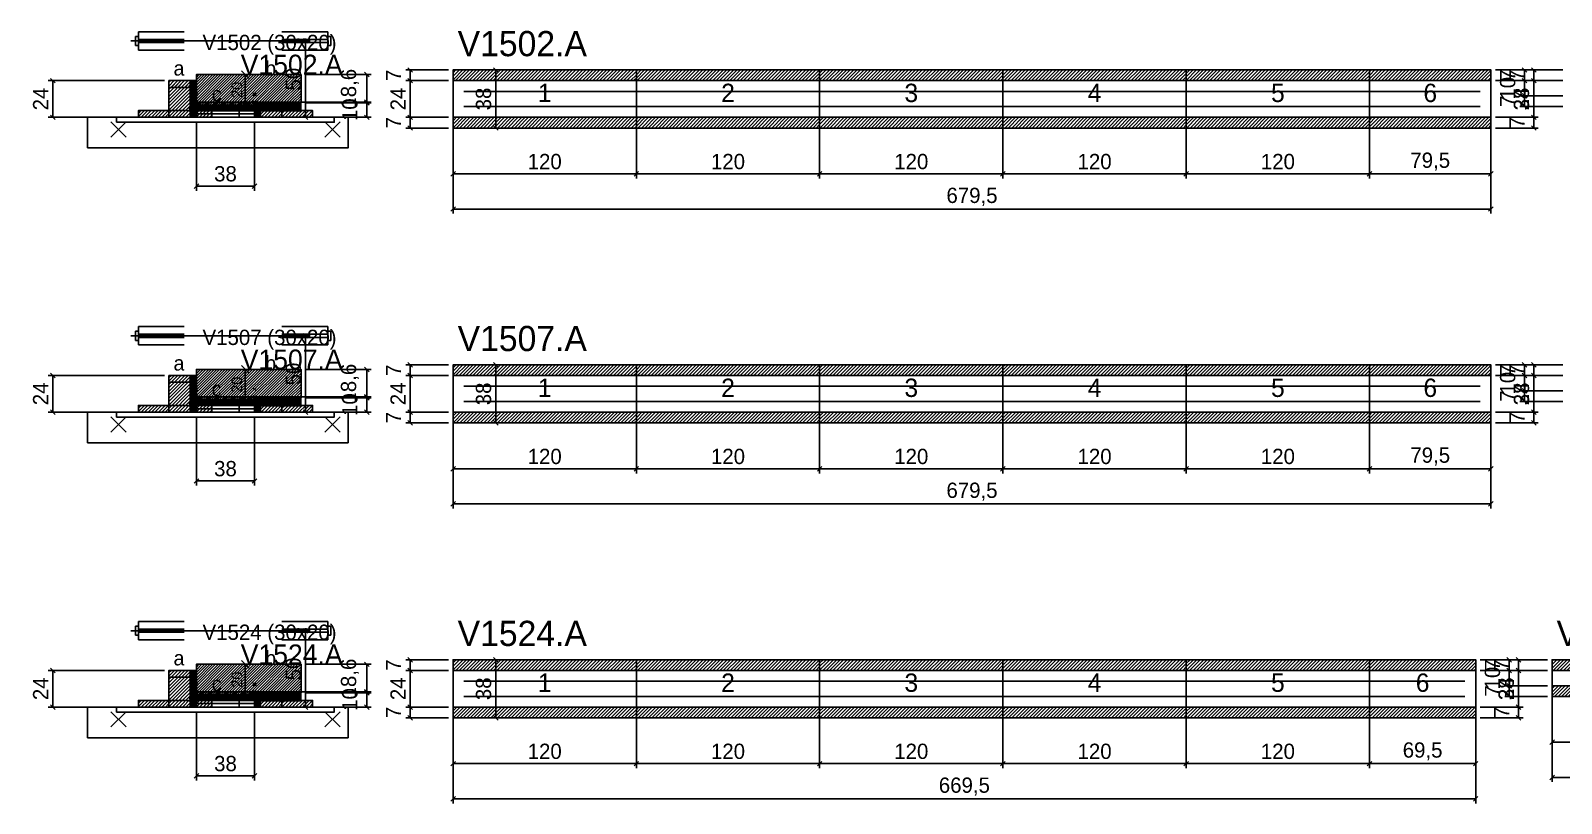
# Model space of a CAD drawing. Extents: x -9000 to 3070, y -8772 to 1250.
# Drawn here: x -69 to 934, y -2596 to -2090 of the extents above; entities that cross this region are included whole.
import ezdxf
from ezdxf.enums import TextEntityAlignment as Align

# ---------------------------------------------------------------- set-up
doc = ezdxf.new("R2010")
doc.units = 0
for name, color, linetype in [('5', 5, 'Continuous'), ('BARRA_ANCORAGEM', 126, 'Continuous'), ('barrote', 126, 'Continuous'), ('CONCRETO', 251, 'Continuous'), ('COTA', 241, 'Continuous'), ('Cota Seção (2x)', 241, 'Continuous'), ('detalhes', 7, 'Continuous'), ('Hachura', 251, 'Continuous'), ('HACHURACONCRETO', 251, 'Continuous'), ('Madeira', 126, 'Continuous'), ('NOMENCLATURA', 7, 'Continuous'), ('Painéis', 200, 'Continuous'), ('presilha', 224, 'Continuous'), ('SARR_2.2x7', 40, 'Continuous'), ('SARRAFO_2_2X7', 40, 'Continuous'), ('SCO-___-LAJ', 224, 'Continuous'), ('TENSOR', 224, 'Continuous'), ('Texto Seção', 7, 'Continuous')]:
    doc.layers.add(name, color=color, linetype=linetype)
doc.dimstyles.new('PAINEL', dxfattribs={"dimtxt": 10, "dimasz": 3, "dimexe": 3, "dimexo": 3, "dimgap": 3, "dimtad": 1, "dimblk": 'OBLIQUE', "dimblk1": 'OBLIQUE', "dimcen": 2.5, "dimclrd": 4, "dimclre": 4, "dimclrt": 240, "dimazin": 3, "dimtfac": 1, "dimtmove": 0, "dimatfit": 3})
doc.dimstyles.new('SECAO2X', dxfattribs={"dimtxt": 7, "dimasz": 5, "dimexe": 3, "dimexo": 3, "dimgap": 2, "dimtad": 3, "dimblk": 'OBLIQUE', "dimblk1": 'OBLIQUE', "dimcen": 2.5, "dimclrd": 4, "dimclre": 4, "dimclrt": 1, "dimazin": 3, "dimtfac": 1, "dimtmove": 0, "dimatfit": 3})

# ---------------------------------------------------------------- blocks, each defined once
blk = doc.blocks.new('PAR_ESQ')
for p, q in [((-1, -1), (1, 1)), ((-1, 1), (1, -1))]:
    blk.add_line(p, q)
blk = doc.blocks.new('PAR_FUNDO_ESQ')
for p, q in [((-1, -1), (1, 1)), ((-1, 1), (1, -1))]:
    blk.add_line(p, q)
blk = doc.blocks.new('PAR_FUNDO_DIR')
for p, q in [((-1, -1), (1, 1)), ((-1, 1), (1, -1))]:
    blk.add_line(p, q)
blk = doc.blocks.new('par_int_esq')
for p, q in [((-1, -1), (1, 1)), ((-1, 1), (1, -1))]:
    blk.add_line(p, q)
blk = doc.blocks.new('par_int_dir')
for p, q in [((-1, -1), (1, 1)), ((-1, 1), (1, -1))]:
    blk.add_line(p, q)
blk = doc.blocks.new('_OBLIQUE')
at = {"color": 0, "linetype": 'BYBLOCK'}
blk.add_line((-0.5, -0.5), (0.5, 0.5), dxfattribs=at)

msp = doc.modelspace()

# ---------------------------------------------------------------- hatches: boundary and pattern name
at = {"layer": 'COTA'}
h = msp.add_hatch(dxfattribs=at)
h.set_pattern_fill('ANSI31', scale=0.4)
h.paths.add_polyline_path([(40, -2139), (40, -2119), (108.5, -2119), (108.5, -2137.6), (78, -2137.6), (78, -2139)])
h = msp.add_hatch(dxfattribs=at)
h.set_pattern_fill('ANSI31', scale=0.5)
h.paths.add_polyline_path([(208, -2123), (328, -2123), (328, -2116), (208, -2116)])
h = msp.add_hatch(dxfattribs=at)
h.set_pattern_fill('ANSI31', scale=0.5)
h.paths.add_polyline_path([(328, -2123), (448, -2123), (448, -2116), (328, -2116)])
h = msp.add_hatch(dxfattribs=at)
h.set_pattern_fill('ANSI31', scale=0.5)
h.paths.add_polyline_path([(448, -2123), (568, -2123), (568, -2116), (448, -2116)])
h = msp.add_hatch(dxfattribs=at)
h.set_pattern_fill('ANSI31', scale=0.5)
h.paths.add_polyline_path([(568, -2123), (688, -2123), (688, -2116), (568, -2116)])
h = msp.add_hatch(dxfattribs=at)
h.set_pattern_fill('ANSI31', scale=0.5)
h.paths.add_polyline_path([(688, -2123), (808, -2123), (808, -2116), (688, -2116)])
h = msp.add_hatch(dxfattribs=at)
h.set_pattern_fill('ANSI31', scale=0.5)
h.paths.add_polyline_path([(808, -2123), (887.5, -2123), (887.5, -2116), (808, -2116)])
h = msp.add_hatch(dxfattribs=at)
h.set_pattern_fill('ANSI31', scale=0.5)
h.paths.add_polyline_path([(208, -2154), (328, -2154), (328, -2147), (208, -2147)])
h = msp.add_hatch(dxfattribs=at)
h.set_pattern_fill('ANSI31', scale=0.5)
h.paths.add_polyline_path([(328, -2154), (448, -2154), (448, -2147), (328, -2147)])
h = msp.add_hatch(dxfattribs=at)
h.set_pattern_fill('ANSI31', scale=0.5)
h.paths.add_polyline_path([(448, -2154), (568, -2154), (568, -2147), (448, -2147)])
h = msp.add_hatch(dxfattribs=at)
h.set_pattern_fill('ANSI31', scale=0.5)
h.paths.add_polyline_path([(568, -2154), (688, -2154), (688, -2147), (568, -2147)])
h = msp.add_hatch(dxfattribs=at)
h.set_pattern_fill('ANSI31', scale=0.5)
h.paths.add_polyline_path([(688, -2154), (808, -2154), (808, -2147), (688, -2147)])
h = msp.add_hatch(dxfattribs=at)
h.set_pattern_fill('ANSI31', scale=0.5)
h.paths.add_polyline_path([(808, -2154), (887.5, -2154), (887.5, -2147), (808, -2147)])
h = msp.add_hatch(dxfattribs=at)
h.set_pattern_fill('ANSI31', scale=0.4)
h.paths.add_polyline_path([(40, -2332), (40, -2312), (108.5, -2312), (108.5, -2330.6), (78, -2330.6), (78, -2332)])
h = msp.add_hatch(dxfattribs=at)
h.set_pattern_fill('ANSI31', scale=0.5)
h.paths.add_polyline_path([(208, -2316), (328, -2316), (328, -2309), (208, -2309)])
h = msp.add_hatch(dxfattribs=at)
h.set_pattern_fill('ANSI31', scale=0.5)
h.paths.add_polyline_path([(328, -2316), (448, -2316), (448, -2309), (328, -2309)])
h = msp.add_hatch(dxfattribs=at)
h.set_pattern_fill('ANSI31', scale=0.5)
h.paths.add_polyline_path([(448, -2316), (568, -2316), (568, -2309), (448, -2309)])
h = msp.add_hatch(dxfattribs=at)
h.set_pattern_fill('ANSI31', scale=0.5)
h.paths.add_polyline_path([(568, -2316), (688, -2316), (688, -2309), (568, -2309)])
h = msp.add_hatch(dxfattribs=at)
h.set_pattern_fill('ANSI31', scale=0.5)
h.paths.add_polyline_path([(688, -2316), (808, -2316), (808, -2309), (688, -2309)])
h = msp.add_hatch(dxfattribs=at)
h.set_pattern_fill('ANSI31', scale=0.5)
h.paths.add_polyline_path([(808, -2316), (887.5, -2316), (887.5, -2309), (808, -2309)])
h = msp.add_hatch(dxfattribs=at)
h.set_pattern_fill('ANSI31', scale=0.5)
h.paths.add_polyline_path([(208, -2347), (328, -2347), (328, -2340), (208, -2340)])
h = msp.add_hatch(dxfattribs=at)
h.set_pattern_fill('ANSI31', scale=0.5)
h.paths.add_polyline_path([(328, -2347), (448, -2347), (448, -2340), (328, -2340)])
h = msp.add_hatch(dxfattribs=at)
h.set_pattern_fill('ANSI31', scale=0.5)
h.paths.add_polyline_path([(448, -2347), (568, -2347), (568, -2340), (448, -2340)])
h = msp.add_hatch(dxfattribs=at)
h.set_pattern_fill('ANSI31', scale=0.5)
h.paths.add_polyline_path([(568, -2347), (688, -2347), (688, -2340), (568, -2340)])
h = msp.add_hatch(dxfattribs=at)
h.set_pattern_fill('ANSI31', scale=0.5)
h.paths.add_polyline_path([(688, -2347), (808, -2347), (808, -2340), (688, -2340)])
h = msp.add_hatch(dxfattribs=at)
h.set_pattern_fill('ANSI31', scale=0.5)
h.paths.add_polyline_path([(808, -2347), (887.5, -2347), (887.5, -2340), (808, -2340)])
h = msp.add_hatch(dxfattribs=at)
h.set_pattern_fill('ANSI31', scale=0.4)
h.paths.add_polyline_path([(40, -2525), (40, -2505), (108.5, -2505), (108.5, -2523.6), (78, -2523.6), (78, -2525)])
h = msp.add_hatch(dxfattribs=at)
h.set_pattern_fill('ANSI31', scale=0.5)
h.paths.add_polyline_path([(208, -2509), (328, -2509), (328, -2502), (208, -2502)])
h = msp.add_hatch(dxfattribs=at)
h.set_pattern_fill('ANSI31', scale=0.5)
h.paths.add_polyline_path([(328, -2509), (448, -2509), (448, -2502), (328, -2502)])
h = msp.add_hatch(dxfattribs=at)
h.set_pattern_fill('ANSI31', scale=0.5)
h.paths.add_polyline_path([(448, -2509), (568, -2509), (568, -2502), (448, -2502)])
h = msp.add_hatch(dxfattribs=at)
h.set_pattern_fill('ANSI31', scale=0.5)
h.paths.add_polyline_path([(568, -2509), (688, -2509), (688, -2502), (568, -2502)])
h = msp.add_hatch(dxfattribs=at)
h.set_pattern_fill('ANSI31', scale=0.5)
h.paths.add_polyline_path([(688, -2509), (808, -2509), (808, -2502), (688, -2502)])
h = msp.add_hatch(dxfattribs=at)
h.set_pattern_fill('ANSI31', scale=0.5)
h.paths.add_polyline_path([(808, -2509), (877.5, -2509), (877.5, -2502), (808, -2502)])
h = msp.add_hatch(dxfattribs=at)
h.set_pattern_fill('ANSI31', scale=0.5)
h.paths.add_polyline_path([(927.5, -2509), (1047.5, -2509), (1047.5, -2502), (927.5, -2502)])
h = msp.add_hatch(dxfattribs=at)
h.set_pattern_fill('ANSI31', scale=0.5)
h.paths.add_polyline_path([(927.5, -2526), (1047.5, -2526), (1047.5, -2519), (927.5, -2519)])
h = msp.add_hatch(dxfattribs=at)
h.set_pattern_fill('ANSI31', scale=0.5)
h.paths.add_polyline_path([(208, -2540), (328, -2540), (328, -2533), (208, -2533)])
h = msp.add_hatch(dxfattribs=at)
h.set_pattern_fill('ANSI31', scale=0.5)
h.paths.add_polyline_path([(328, -2540), (448, -2540), (448, -2533), (328, -2533)])
h = msp.add_hatch(dxfattribs=at)
h.set_pattern_fill('ANSI31', scale=0.5)
h.paths.add_polyline_path([(448, -2540), (568, -2540), (568, -2533), (448, -2533)])
h = msp.add_hatch(dxfattribs=at)
h.set_pattern_fill('ANSI31', scale=0.5)
h.paths.add_polyline_path([(568, -2540), (688, -2540), (688, -2533), (568, -2533)])
h = msp.add_hatch(dxfattribs=at)
h.set_pattern_fill('ANSI31', scale=0.5)
h.paths.add_polyline_path([(688, -2540), (808, -2540), (808, -2533), (688, -2533)])
h = msp.add_hatch(dxfattribs=at)
h.set_pattern_fill('ANSI31', scale=0.5)
h.paths.add_polyline_path([(808, -2540), (877.5, -2540), (877.5, -2533), (808, -2533)])
at = {"layer": 'Hachura'}
h = msp.add_hatch(dxfattribs=at)
h.set_pattern_fill('ANSI31', scale=0.5)
h.paths.add_polyline_path([(22, -2147), (36, -2147), (36, -2123), (22, -2123)])
h = msp.add_hatch(dxfattribs=at)
h.set_pattern_fill('ANSI31', scale=0.5)
h.paths.add_polyline_path([(22, -2127.4), (36, -2127.4), (36, -2123), (22, -2123)])
h = msp.add_hatch(dxfattribs=at)
h.set_pattern_fill('SOLID')
h.paths.add_polyline_path([(36, -2147), (40, -2147), (40, -2123), (36, -2123)])
h = msp.add_hatch(dxfattribs=at)
h.set_pattern_fill('ANSI31', scale=0.5)
h.paths.add_polyline_path([(2, -2147), (22, -2147), (22, -2142.6), (2, -2142.6)])
h = msp.add_hatch(dxfattribs=at)
h.set_pattern_fill('SOLID')
h.paths.add_polyline_path([(40, -2142.6), (78, -2142.6), (78, -2139), (40, -2139)])
h = msp.add_hatch(dxfattribs=at)
h.set_pattern_fill('ANSI31', scale=0.5)
h.paths.add_polyline_path([(40, -2147), (50, -2147), (50, -2142.6), (40, -2142.6)])
h = msp.add_hatch(dxfattribs=at)
h.set_pattern_fill('SOLID')
h.paths.add_polyline_path([(78, -2147), (82, -2147), (82, -2137), (78, -2137)])
h = msp.add_hatch(dxfattribs=at)
h.set_pattern_fill('SOLID')
h.paths.add_polyline_path([(78, -2137), (108.5, -2137), (108.5, -2143), (78, -2143)])
h = msp.add_hatch(dxfattribs=at)
h.set_pattern_fill('ANSI31', scale=0.5)
h.paths.add_polyline_path([(82, -2147), (96, -2147), (96, -2137), (82, -2137)])
h = msp.add_hatch(dxfattribs=at)
h.set_pattern_fill('ANSI31', scale=0.5)
h.paths.add_polyline_path([(82, -2141.4), (96, -2141.4), (96, -2137), (82, -2137)])
h = msp.add_hatch(dxfattribs=at)
h.set_pattern_fill('ANSI31', scale=0.5)
h.paths.add_polyline_path([(96, -2147), (116, -2147), (116, -2142.6), (96, -2142.6)])
h = msp.add_hatch(dxfattribs=at)
h.set_pattern_fill('ANSI31', scale=0.5)
h.paths.add_polyline_path([(22, -2340), (36, -2340), (36, -2316), (22, -2316)])
h = msp.add_hatch(dxfattribs=at)
h.set_pattern_fill('ANSI31', scale=0.5)
h.paths.add_polyline_path([(22, -2320.4), (36, -2320.4), (36, -2316), (22, -2316)])
h = msp.add_hatch(dxfattribs=at)
h.set_pattern_fill('SOLID')
h.paths.add_polyline_path([(36, -2340), (40, -2340), (40, -2316), (36, -2316)])
h = msp.add_hatch(dxfattribs=at)
h.set_pattern_fill('SOLID')
h.paths.add_polyline_path([(40, -2335.6), (78, -2335.6), (78, -2332), (40, -2332)])
h = msp.add_hatch(dxfattribs=at)
h.set_pattern_fill('SOLID')
h.paths.add_polyline_path([(78, -2340), (82, -2340), (82, -2330), (78, -2330)])
h = msp.add_hatch(dxfattribs=at)
h.set_pattern_fill('SOLID')
h.paths.add_polyline_path([(78, -2330), (108.5, -2330), (108.5, -2336), (78, -2336)])
h = msp.add_hatch(dxfattribs=at)
h.set_pattern_fill('ANSI31', scale=0.5)
h.paths.add_polyline_path([(82, -2340), (96, -2340), (96, -2330), (82, -2330)])
h = msp.add_hatch(dxfattribs=at)
h.set_pattern_fill('ANSI31', scale=0.5)
h.paths.add_polyline_path([(82, -2334.4), (96, -2334.4), (96, -2330), (82, -2330)])
h = msp.add_hatch(dxfattribs=at)
h.set_pattern_fill('ANSI31', scale=0.5)
h.paths.add_polyline_path([(2, -2340), (22, -2340), (22, -2335.6), (2, -2335.6)])
h = msp.add_hatch(dxfattribs=at)
h.set_pattern_fill('ANSI31', scale=0.5)
h.paths.add_polyline_path([(40, -2340), (50, -2340), (50, -2335.6), (40, -2335.6)])
h = msp.add_hatch(dxfattribs=at)
h.set_pattern_fill('ANSI31', scale=0.5)
h.paths.add_polyline_path([(96, -2340), (116, -2340), (116, -2335.6), (96, -2335.6)])
h = msp.add_hatch(dxfattribs=at)
h.set_pattern_fill('ANSI31', scale=0.5)
h.paths.add_polyline_path([(22, -2533), (36, -2533), (36, -2509), (22, -2509)])
h = msp.add_hatch(dxfattribs=at)
h.set_pattern_fill('ANSI31', scale=0.5)
h.paths.add_polyline_path([(22, -2513.4), (36, -2513.4), (36, -2509), (22, -2509)])
h = msp.add_hatch(dxfattribs=at)
h.set_pattern_fill('SOLID')
h.paths.add_polyline_path([(36, -2533), (40, -2533), (40, -2509), (36, -2509)])
h = msp.add_hatch(dxfattribs=at)
h.set_pattern_fill('SOLID')
h.paths.add_polyline_path([(40, -2528.6), (78, -2528.6), (78, -2525), (40, -2525)])
h = msp.add_hatch(dxfattribs=at)
h.set_pattern_fill('SOLID')
h.paths.add_polyline_path([(78, -2533), (82, -2533), (82, -2523), (78, -2523)])
h = msp.add_hatch(dxfattribs=at)
h.set_pattern_fill('SOLID')
h.paths.add_polyline_path([(78, -2523), (108.5, -2523), (108.5, -2529), (78, -2529)])
h = msp.add_hatch(dxfattribs=at)
h.set_pattern_fill('ANSI31', scale=0.5)
h.paths.add_polyline_path([(82, -2533), (96, -2533), (96, -2523), (82, -2523)])
h = msp.add_hatch(dxfattribs=at)
h.set_pattern_fill('ANSI31', scale=0.5)
h.paths.add_polyline_path([(82, -2527.4), (96, -2527.4), (96, -2523), (82, -2523)])
h = msp.add_hatch(dxfattribs=at)
h.set_pattern_fill('ANSI31', scale=0.5)
h.paths.add_polyline_path([(2, -2533), (22, -2533), (22, -2528.6), (2, -2528.6)])
h = msp.add_hatch(dxfattribs=at)
h.set_pattern_fill('ANSI31', scale=0.5)
h.paths.add_polyline_path([(40, -2533), (50, -2533), (50, -2528.6), (40, -2528.6)])
h = msp.add_hatch(dxfattribs=at)
h.set_pattern_fill('ANSI31', scale=0.5)
h.paths.add_polyline_path([(96, -2533), (116, -2533), (116, -2528.6), (96, -2528.6)])
at = {"layer": 'HACHURACONCRETO'}
h = msp.add_hatch(dxfattribs=at)
h.set_pattern_fill('ANSI31', scale=0.3)
h.paths.add_polyline_path([(40, -2142.6), (78, -2142.6), (78, -2137), (40, -2137)])
h = msp.add_hatch(dxfattribs=at)
h.set_pattern_fill('ANSI31', scale=0.3)
h.paths.add_polyline_path([(40, -2335.6), (78, -2335.6), (78, -2330), (40, -2330)])
h = msp.add_hatch(dxfattribs=at)
h.set_pattern_fill('ANSI31', scale=0.3)
h.paths.add_polyline_path([(40, -2528.6), (78, -2528.6), (78, -2523), (40, -2523)])

# ---------------------------------------------------------------- linework, layer by layer
for p, q in [((0, -2094), (0, -2100)), ((2, -2094), (0, -2094)), ((2, -2091), (32, -2091)), ((2, -2091), (2, -2103)), ((96, -2091), (126, -2091)), ((126, -2091), (126, -2103)), ((126, -2094), (128, -2094)), ((128, -2094), (128, -2100)), ((2, -2100), (0, -2100)), ((2, -2096), (32, -2096)), ((2, -2098), (32, -2098)), ((2, -2103), (32, -2103)), ((96, -2096), (126, -2096)), ((96, -2098), (126, -2098)), ((96, -2103), (126, -2103)), ((126, -2100), (128, -2100)), ((2, -2284), (32, -2284)), ((2, -2284), (2, -2296)), ((96, -2284), (126, -2284)), ((126, -2284), (126, -2296)), ((0, -2287), (0, -2293)), ((2, -2287), (0, -2287)), ((2, -2293), (0, -2293)), ((2, -2289), (32, -2289)), ((2, -2291), (32, -2291)), ((96, -2289), (126, -2289)), ((96, -2291), (126, -2291)), ((126, -2287), (128, -2287)), ((126, -2293), (128, -2293)), ((128, -2287), (128, -2293)), ((2, -2296), (32, -2296)), ((96, -2296), (126, -2296)), ((0, -2480), (0, -2486)), ((2, -2480), (0, -2480)), ((2, -2477), (32, -2477)), ((2, -2477), (2, -2489)), ((2, -2482), (32, -2482)), ((2, -2484), (32, -2484)), ((96, -2477), (126, -2477)), ((96, -2482), (126, -2482)), ((96, -2484), (126, -2484)), ((126, -2477), (126, -2489)), ((126, -2480), (128, -2480)), ((128, -2480), (128, -2486)), ((2, -2486), (0, -2486)), ((2, -2489), (32, -2489)), ((96, -2489), (126, -2489)), ((126, -2486), (128, -2486))]:
    msp.add_line(p, q)
at = {"layer": 'BARRA_ANCORAGEM'}
for p, q in [((40, -2139.3), (78, -2139.3)), ((40, -2141.3), (40, -2139.3)), ((40, -2141.3), (78, -2141.3)), ((40, -2142.7), (78, -2142.7)), ((40, -2144.7), (40, -2142.7)), ((78, -2141.3), (78, -2139.3)), ((78, -2144.7), (78, -2142.7)), ((40, -2144.7), (78, -2144.7)), ((40, -2332.3), (78, -2332.3)), ((40, -2334.3), (40, -2332.3)), ((40, -2334.3), (78, -2334.3)), ((78, -2334.3), (78, -2332.3)), ((40, -2335.7), (78, -2335.7)), ((40, -2337.7), (40, -2335.7)), ((40, -2337.7), (78, -2337.7)), ((78, -2337.7), (78, -2335.7)), ((40, -2525.3), (78, -2525.3)), ((40, -2527.3), (40, -2525.3)), ((78, -2527.3), (78, -2525.3)), ((40, -2527.3), (78, -2527.3)), ((40, -2528.7), (78, -2528.7)), ((40, -2530.7), (40, -2528.7)), ((40, -2530.7), (78, -2530.7)), ((78, -2530.7), (78, -2528.7))]:
    msp.add_line(p, q, dxfattribs=at)
at = {"layer": 'barrote'}
for points in [[(-31.25, -2167), (139.25, -2167), (139.25, -2147), (-31.25, -2147)], [(-31.25, -2360), (139.25, -2360), (139.25, -2340), (-31.25, -2340)], [(-31.25, -2553), (139.25, -2553), (139.25, -2533), (-31.25, -2533)]]:
    msp.add_lwpolyline(points, close=True, dxfattribs=at)
at = {"layer": 'CONCRETO'}
for points in [[(40, -2139), (40, -2119), (108.5, -2119), (108.5, -2137.6), (78, -2137.6), (78, -2139)], [(40, -2332), (40, -2312), (108.5, -2312), (108.5, -2330.6), (78, -2330.6), (78, -2332)], [(40, -2525), (40, -2505), (108.5, -2505), (108.5, -2523.6), (78, -2523.6), (78, -2525)]]:
    msp.add_lwpolyline(points, close=True, dxfattribs=at)
at = {"layer": 'HACHURACONCRETO'}
for points in [[(40, -2142.6), (78, -2142.6), (78, -2137), (40, -2137)], [(40, -2335.6), (78, -2335.6), (78, -2330), (40, -2330)], [(40, -2528.6), (78, -2528.6), (78, -2523), (40, -2523)]]:
    msp.add_lwpolyline(points, close=True, dxfattribs=at)
at = {"layer": 'Madeira'}
for points in [[(22, -2147), (36, -2147), (36, -2123), (22, -2123)], [(22, -2127.4), (36, -2127.4), (36, -2123), (22, -2123)], [(2, -2147), (22, -2147), (22, -2142.6), (2, -2142.6)], [(22, -2147), (36, -2147), (36, -2142.6), (22, -2142.6)], [(40, -2147), (50, -2147), (50, -2142.6), (40, -2142.6)], [(68, -2147), (78, -2147), (78, -2142.6), (68, -2142.6)], [(82, -2147), (96, -2147), (96, -2137), (82, -2137)], [(82, -2141.4), (96, -2141.4), (96, -2137), (82, -2137)], [(96, -2147), (116, -2147), (116, -2142.6), (96, -2142.6)], [(22, -2340), (36, -2340), (36, -2316), (22, -2316)], [(22, -2320.4), (36, -2320.4), (36, -2316), (22, -2316)], [(82, -2340), (96, -2340), (96, -2330), (82, -2330)], [(82, -2334.4), (96, -2334.4), (96, -2330), (82, -2330)], [(2, -2340), (22, -2340), (22, -2335.6), (2, -2335.6)], [(22, -2340), (36, -2340), (36, -2335.6), (22, -2335.6)], [(40, -2340), (50, -2340), (50, -2335.6), (40, -2335.6)], [(68, -2340), (78, -2340), (78, -2335.6), (68, -2335.6)], [(96, -2340), (116, -2340), (116, -2335.6), (96, -2335.6)], [(22, -2533), (36, -2533), (36, -2509), (22, -2509)], [(22, -2513.4), (36, -2513.4), (36, -2509), (22, -2509)], [(82, -2533), (96, -2533), (96, -2523), (82, -2523)], [(82, -2527.4), (96, -2527.4), (96, -2523), (82, -2523)], [(2, -2533), (22, -2533), (22, -2528.6), (2, -2528.6)], [(22, -2533), (36, -2533), (36, -2528.6), (22, -2528.6)], [(40, -2533), (50, -2533), (50, -2528.6), (40, -2528.6)], [(68, -2533), (78, -2533), (78, -2528.6), (68, -2528.6)], [(96, -2533), (116, -2533), (116, -2528.6), (96, -2528.6)]]:
    msp.add_lwpolyline(points, close=True, dxfattribs=at)
at = {"layer": 'Painéis'}
for p, q in [((208, -2123), (328, -2123)), ((208, -2147), (208, -2123)), ((328, -2147), (328, -2123)), ((328, -2147), (328, -2123)), ((328, -2123), (448, -2123)), ((328, -2147), (328, -2123)), ((448, -2147), (448, -2123)), ((448, -2147), (448, -2123)), ((448, -2123), (568, -2123)), ((448, -2147), (448, -2123)), ((568, -2147), (568, -2123)), ((568, -2147), (568, -2123)), ((568, -2123), (688, -2123)), ((568, -2147), (568, -2123)), ((688, -2147), (688, -2123)), ((688, -2147), (688, -2123)), ((688, -2123), (808, -2123)), ((688, -2147), (688, -2123)), ((808, -2147), (808, -2123)), ((808, -2147), (808, -2123)), ((808, -2123), (887.5, -2123)), ((808, -2147), (808, -2123)), ((887.5, -2147), (887.5, -2123)), ((208, -2147), (328, -2147)), ((328, -2147), (448, -2147)), ((448, -2147), (568, -2147)), ((568, -2147), (688, -2147)), ((688, -2147), (808, -2147)), ((808, -2147), (887.5, -2147)), ((208, -2316), (328, -2316)), ((208, -2340), (208, -2316)), ((328, -2340), (328, -2316)), ((328, -2340), (328, -2316)), ((328, -2316), (448, -2316)), ((328, -2340), (328, -2316)), ((448, -2340), (448, -2316)), ((448, -2340), (448, -2316)), ((448, -2316), (568, -2316)), ((448, -2340), (448, -2316)), ((568, -2340), (568, -2316)), ((568, -2340), (568, -2316)), ((568, -2316), (688, -2316)), ((568, -2340), (568, -2316)), ((688, -2340), (688, -2316)), ((688, -2340), (688, -2316)), ((688, -2316), (808, -2316)), ((688, -2340), (688, -2316)), ((808, -2340), (808, -2316)), ((808, -2340), (808, -2316)), ((808, -2316), (887.5, -2316)), ((808, -2340), (808, -2316)), ((887.5, -2340), (887.5, -2316)), ((208, -2340), (328, -2340)), ((328, -2340), (448, -2340)), ((448, -2340), (568, -2340)), ((568, -2340), (688, -2340)), ((688, -2340), (808, -2340)), ((808, -2340), (887.5, -2340)), ((208, -2509), (328, -2509)), ((208, -2533), (208, -2509)), ((328, -2533), (328, -2509)), ((328, -2533), (328, -2509)), ((328, -2509), (448, -2509)), ((328, -2533), (328, -2509)), ((448, -2533), (448, -2509)), ((448, -2533), (448, -2509)), ((448, -2509), (568, -2509)), ((448, -2533), (448, -2509)), ((568, -2533), (568, -2509)), ((568, -2533), (568, -2509)), ((568, -2509), (688, -2509)), ((568, -2533), (568, -2509)), ((688, -2533), (688, -2509)), ((688, -2533), (688, -2509)), ((688, -2509), (808, -2509)), ((688, -2533), (688, -2509)), ((808, -2533), (808, -2509)), ((808, -2533), (808, -2509)), ((808, -2509), (877.5, -2509)), ((808, -2533), (808, -2509)), ((877.5, -2533), (877.5, -2509)), ((927.5, -2509), (1047.5, -2509)), ((927.5, -2519), (927.5, -2509)), ((927.5, -2519), (1047.5, -2519)), ((208, -2533), (328, -2533)), ((328, -2533), (448, -2533)), ((448, -2533), (568, -2533)), ((568, -2533), (688, -2533)), ((688, -2533), (808, -2533)), ((808, -2533), (877.5, -2533))]:
    msp.add_line(p, q, dxfattribs=at)
for points in [[(36, -2147), (40, -2147), (40, -2123), (36, -2123)], [(40, -2142.6), (78, -2142.6), (78, -2139), (40, -2139)], [(78, -2147), (82, -2147), (82, -2137), (78, -2137)], [(78, -2137), (108.5, -2137), (108.5, -2137.6), (78, -2137.6)], [(36, -2340), (40, -2340), (40, -2316), (36, -2316)], [(40, -2335.6), (78, -2335.6), (78, -2332), (40, -2332)], [(78, -2340), (82, -2340), (82, -2330), (78, -2330)], [(78, -2330), (108.5, -2330), (108.5, -2330.6), (78, -2330.6)], [(36, -2533), (40, -2533), (40, -2509), (36, -2509)], [(40, -2528.6), (78, -2528.6), (78, -2525), (40, -2525)], [(78, -2533), (82, -2533), (82, -2523), (78, -2523)], [(78, -2523), (108.5, -2523), (108.5, -2523.6), (78, -2523.6)]]:
    msp.add_lwpolyline(points, close=True, dxfattribs=at)
at = {"layer": 'presilha'}
for p, q in [((-16, -2160), (-6, -2150)), ((-16, -2150), (-6, -2160)), ((124, -2160), (134, -2150)), ((124, -2150), (134, -2160)), ((-16, -2353), (-6, -2343)), ((-16, -2343), (-6, -2353)), ((124, -2353), (134, -2343)), ((124, -2343), (134, -2353)), ((-16, -2546), (-6, -2536)), ((-16, -2536), (-6, -2546)), ((124, -2546), (134, -2536)), ((124, -2536), (134, -2546))]:
    msp.add_line(p, q, dxfattribs=at)
at = {"layer": 'SARR_2.2x7'}
for points in [[(215, -2130), (328, -2130)], [(215, -2130), (328, -2130)], [(328, -2130), (448, -2130)], [(328, -2130), (448, -2130)], [(448, -2130), (568, -2130)], [(448, -2130), (568, -2130)], [(568, -2130), (688, -2130)], [(568, -2130), (688, -2130)], [(688, -2130), (808, -2130)], [(688, -2130), (808, -2130)], [(808, -2130), (880.5, -2130)], [(808, -2130), (880.5, -2130)], [(215, -2140), (328, -2140)], [(215, -2140), (328, -2140)], [(328, -2140), (448, -2140)], [(328, -2140), (448, -2140)], [(448, -2140), (568, -2140)], [(448, -2140), (568, -2140)], [(568, -2140), (688, -2140)], [(568, -2140), (688, -2140)], [(688, -2140), (808, -2140)], [(688, -2140), (808, -2140)], [(808, -2140), (880.5, -2140)], [(808, -2140), (880.5, -2140)], [(215, -2323), (328, -2323)], [(215, -2323), (328, -2323)], [(328, -2323), (448, -2323)], [(328, -2323), (448, -2323)], [(448, -2323), (568, -2323)], [(448, -2323), (568, -2323)], [(568, -2323), (688, -2323)], [(568, -2323), (688, -2323)], [(688, -2323), (808, -2323)], [(688, -2323), (808, -2323)], [(808, -2323), (880.5, -2323)], [(808, -2323), (880.5, -2323)], [(215, -2333), (328, -2333)], [(215, -2333), (328, -2333)], [(328, -2333), (448, -2333)], [(328, -2333), (448, -2333)], [(448, -2333), (568, -2333)], [(448, -2333), (568, -2333)], [(568, -2333), (688, -2333)], [(568, -2333), (688, -2333)], [(688, -2333), (808, -2333)], [(688, -2333), (808, -2333)], [(808, -2333), (880.5, -2333)], [(808, -2333), (880.5, -2333)], [(215, -2516), (328, -2516)], [(215, -2516), (328, -2516)], [(328, -2516), (448, -2516)], [(328, -2516), (448, -2516)], [(448, -2516), (568, -2516)], [(448, -2516), (568, -2516)], [(568, -2516), (688, -2516)], [(568, -2516), (688, -2516)], [(688, -2516), (808, -2516)], [(688, -2516), (808, -2516)], [(808, -2516), (870.5, -2516)], [(808, -2516), (870.5, -2516)], [(215, -2526), (328, -2526)], [(215, -2526), (328, -2526)], [(328, -2526), (448, -2526)], [(328, -2526), (448, -2526)], [(448, -2526), (568, -2526)], [(448, -2526), (568, -2526)], [(568, -2526), (688, -2526)], [(568, -2526), (688, -2526)], [(688, -2526), (808, -2526)], [(688, -2526), (808, -2526)], [(808, -2526), (870.5, -2526)], [(808, -2526), (870.5, -2526)]]:
    msp.add_lwpolyline(points, dxfattribs=at)
at = {"layer": 'SARRAFO_2_2X7'}
for p, q in [((36, -2132.2), (36, -2127.8)), ((36, -2127.8), (40, -2127.8)), ((36, -2132.2), (40, -2132.2)), ((40, -2132.2), (40, -2127.8)), ((36, -2142.2), (36, -2137.8)), ((36, -2137.8), (40, -2137.8)), ((36, -2142.2), (40, -2142.2)), ((40, -2142.2), (40, -2137.8)), ((78, -2144.2), (78, -2139.8)), ((78, -2139.8), (82, -2139.8)), ((78, -2144.2), (82, -2144.2)), ((82, -2144.2), (82, -2139.8)), ((36, -2325.2), (36, -2320.8)), ((36, -2320.8), (40, -2320.8)), ((40, -2325.2), (40, -2320.8)), ((36, -2325.2), (40, -2325.2)), ((36, -2335.2), (36, -2330.8)), ((36, -2330.8), (40, -2330.8)), ((40, -2335.2), (40, -2330.8)), ((78, -2337.2), (78, -2332.8)), ((78, -2332.8), (82, -2332.8)), ((82, -2337.2), (82, -2332.8)), ((36, -2335.2), (40, -2335.2)), ((78, -2337.2), (82, -2337.2)), ((36, -2518.2), (36, -2513.8)), ((36, -2513.8), (40, -2513.8)), ((40, -2518.2), (40, -2513.8)), ((36, -2518.2), (40, -2518.2)), ((36, -2528.2), (36, -2523.8)), ((36, -2523.8), (40, -2523.8)), ((40, -2528.2), (40, -2523.8)), ((36, -2528.2), (40, -2528.2)), ((78, -2530.2), (78, -2525.8)), ((78, -2525.8), (82, -2525.8)), ((78, -2530.2), (82, -2530.2)), ((82, -2530.2), (82, -2525.8))]:
    msp.add_line(p, q, dxfattribs=at)
at = {"layer": 'SCO-___-LAJ'}
for points in [[(208, -2123), (328, -2123), (328, -2116), (208, -2116)], [(328, -2123), (448, -2123), (448, -2116), (328, -2116)], [(448, -2123), (568, -2123), (568, -2116), (448, -2116)], [(568, -2123), (688, -2123), (688, -2116), (568, -2116)], [(688, -2123), (808, -2123), (808, -2116), (688, -2116)], [(808, -2123), (887.5, -2123), (887.5, -2116), (808, -2116)], [(-12.25, -2150.2), (130.25, -2150.2), (130.25, -2147), (-12.25, -2147)], [(208, -2154), (328, -2154), (328, -2147), (208, -2147)], [(328, -2154), (448, -2154), (448, -2147), (328, -2147)], [(448, -2154), (568, -2154), (568, -2147), (448, -2147)], [(568, -2154), (688, -2154), (688, -2147), (568, -2147)], [(688, -2154), (808, -2154), (808, -2147), (688, -2147)], [(808, -2154), (887.5, -2154), (887.5, -2147), (808, -2147)], [(208, -2316), (328, -2316), (328, -2309), (208, -2309)], [(328, -2316), (448, -2316), (448, -2309), (328, -2309)], [(448, -2316), (568, -2316), (568, -2309), (448, -2309)], [(568, -2316), (688, -2316), (688, -2309), (568, -2309)], [(688, -2316), (808, -2316), (808, -2309), (688, -2309)], [(808, -2316), (887.5, -2316), (887.5, -2309), (808, -2309)], [(-12.25, -2343.2), (130.25, -2343.2), (130.25, -2340), (-12.25, -2340)], [(208, -2347), (328, -2347), (328, -2340), (208, -2340)], [(328, -2347), (448, -2347), (448, -2340), (328, -2340)], [(448, -2347), (568, -2347), (568, -2340), (448, -2340)], [(568, -2347), (688, -2347), (688, -2340), (568, -2340)], [(688, -2347), (808, -2347), (808, -2340), (688, -2340)], [(808, -2347), (887.5, -2347), (887.5, -2340), (808, -2340)], [(208, -2509), (328, -2509), (328, -2502), (208, -2502)], [(328, -2509), (448, -2509), (448, -2502), (328, -2502)], [(448, -2509), (568, -2509), (568, -2502), (448, -2502)], [(568, -2509), (688, -2509), (688, -2502), (568, -2502)], [(688, -2509), (808, -2509), (808, -2502), (688, -2502)], [(808, -2509), (877.5, -2509), (877.5, -2502), (808, -2502)], [(927.5, -2509), (1047.5, -2509), (1047.5, -2502), (927.5, -2502)], [(927.5, -2526), (1047.5, -2526), (1047.5, -2519), (927.5, -2519)], [(-12.25, -2536.2), (130.25, -2536.2), (130.25, -2533), (-12.25, -2533)], [(208, -2540), (328, -2540), (328, -2533), (208, -2533)], [(328, -2540), (448, -2540), (448, -2533), (328, -2533)], [(448, -2540), (568, -2540), (568, -2533), (448, -2533)], [(568, -2540), (688, -2540), (688, -2533), (568, -2533)], [(688, -2540), (808, -2540), (808, -2533), (688, -2533)], [(808, -2540), (877.5, -2540), (877.5, -2533), (808, -2533)]]:
    msp.add_lwpolyline(points, close=True, dxfattribs=at)
at = {"layer": 'TENSOR'}
for p, q in [((-3, -2097), (106.5, -2097)), ((-3, -2290), (106.5, -2290)), ((-3, -2483), (106.5, -2483))]:
    msp.add_line(p, q, dxfattribs=at)

# ---------------------------------------------------------------- block references
at = {"layer": 'Painéis'}
for name, p in [('par_int_esq', (40, -2132)), ('par_int_dir', (78, -2132)), ('PAR_ESQ', (36, -2142)), ('PAR_FUNDO_ESQ', (40, -2137)), ('PAR_FUNDO_DIR', (78, -2137)), ('par_int_esq', (40, -2325)), ('par_int_dir', (78, -2325)), ('PAR_ESQ', (36, -2335)), ('PAR_FUNDO_ESQ', (40, -2330)), ('PAR_FUNDO_DIR', (78, -2330)), ('par_int_esq', (40, -2518)), ('PAR_FUNDO_ESQ', (40, -2523)), ('par_int_dir', (78, -2518)), ('PAR_FUNDO_DIR', (78, -2523)), ('PAR_ESQ', (36, -2528))]:
    msp.add_blockref(name, p, dxfattribs=at)

# ---------------------------------------------------------------- texts
at = {"layer": '5'}
for s, p in [('1', (268, -2131)), ('2', (388, -2131)), ('3', (508, -2131)), ('4', (628, -2131)), ('5', (748, -2131)), ('6', (847.75, -2131)), ('1', (268, -2324)), ('2', (388, -2324)), ('3', (508, -2324)), ('4', (628, -2324)), ('5', (748, -2324)), ('6', (847.75, -2324)), ('1', (268, -2517)), ('2', (388, -2517)), ('3', (508, -2517)), ('4', (628, -2517)), ('5', (748, -2517)), ('6', (842.75, -2517))]:
    msp.add_text(s, height=12, dxfattribs=at).set_placement(p, align=Align.MIDDLE_CENTER)
at = {"layer": 'detalhes'}
for s, p in [('a', (25, -2119.7)), ('b', (85, -2119.7)), ('c', (50, -2136.5)), ('b', (85, -2312.7)), ('a', (25, -2312.7)), ('c', (50, -2329.5)), ('a', (25, -2505.7)), ('b', (85, -2505.7)), ('c', (50, -2522.5))]:
    msp.add_text(s, height=9.6, dxfattribs=at).set_placement(p)
at = {"layer": 'NOMENCLATURA'}
for s, p in [('V1502.A', (211, -2107)), ('V1507.A', (211, -2300)), ('V1524.A', (211, -2493)), ('V1524.B', (930.5, -2493))]:
    msp.add_text(s, height=16.5, dxfattribs=at).set_placement(p)
at = {"layer": 'Texto Seção'}
for s, height, p in [('V1502 (30x20)', 10, (44, -2103)), ('V1502.A', 13, (69, -2119)), ('V1507 (30x20)', 10, (44, -2296)), ('V1507.A', 13, (69, -2312)), ('V1524 (30x20)', 10, (44, -2489)), ('V1524.A', 13, (69, -2505))]:
    msp.add_text(s, height=height, dxfattribs=at).set_placement(p)

# ---------------------------------------------------------------- dimensions: what is measured, and where the dimension line sits
at = {"layer": 'COTA'}
for base, p1, p2 in [((111.5, -2147), (96, -2147), (96, -2097)), ((180, -2123), (208, -2123), (208, -2116)), ((236, -2154), (208, -2154), (208, -2116)), ((915.5, -2154), (887.5, -2154), (887.5, -2116)), ((915.5, -2123), (887.5, -2123), (887.5, -2116)), ((909.5, -2123), (937.5, -2123), (937.5, -2116)), ((-54, -2147), (2, -2147), (22, -2123)), ((151.5, -2137.6), (108.5, -2137.6), (108.5, -2119)), ((180, -2147), (208, -2147), (208, -2123)), ((915.5, -2147), (887.5, -2147), (887.5, -2123)), ((909.5, -2133), (937.5, -2133), (937.5, -2123)), ((151.5, -2147), (96, -2147), (96, -2137)), ((909.5, -2140), (937.5, -2140), (937.5, -2133)), ((180, -2154), (208, -2154), (208, -2147)), ((915.5, -2154), (887.5, -2154), (887.5, -2147)), ((111.5, -2340), (96, -2340), (96, -2290)), ((-54, -2340), (2, -2340), (22, -2316)), ((151.5, -2330.6), (108.5, -2330.6), (108.5, -2312)), ((180, -2316), (208, -2316), (208, -2309)), ((180, -2340), (208, -2340), (208, -2316)), ((236, -2347), (208, -2347), (208, -2309)), ((915.5, -2347), (887.5, -2347), (887.5, -2309)), ((915.5, -2316), (887.5, -2316), (887.5, -2309)), ((915.5, -2340), (887.5, -2340), (887.5, -2316)), ((909.5, -2316), (937.5, -2316), (937.5, -2309)), ((909.5, -2326), (937.5, -2326), (937.5, -2316)), ((909.5, -2333), (937.5, -2333), (937.5, -2326)), ((151.5, -2340), (96, -2340), (96, -2330)), ((180, -2347), (208, -2347), (208, -2340)), ((915.5, -2347), (887.5, -2347), (887.5, -2340)), ((111.5, -2533), (96, -2533), (96, -2483)), ((151.5, -2523.6), (108.5, -2523.6), (108.5, -2505)), ((180, -2509), (208, -2509), (208, -2502)), ((236, -2540), (208, -2540), (208, -2502)), ((905.5, -2540), (877.5, -2540), (877.5, -2502)), ((905.5, -2509), (877.5, -2509), (877.5, -2502)), ((899.5, -2509), (927.5, -2509), (927.5, -2502)), ((955.5, -2526), (927.5, -2526), (927.5, -2502)), ((-54, -2533), (2, -2533), (22, -2509)), ((180, -2533), (208, -2533), (208, -2509)), ((905.5, -2533), (877.5, -2533), (877.5, -2509)), ((899.5, -2519), (927.5, -2519), (927.5, -2509)), ((151.5, -2533), (96, -2533), (96, -2523)), ((899.5, -2526), (927.5, -2526), (927.5, -2519)), ((180, -2540), (208, -2540), (208, -2533)), ((905.5, -2540), (877.5, -2540), (877.5, -2533))]:
    msp.add_linear_dim(base=base, p1=p1, p2=p2, angle=90, dimstyle='PAINEL', dxfattribs=at).render()
for base, p1, p2 in [((40, -2192), (40, -2147), (78, -2147)), ((208, -2184), (208, -2147), (328, -2147)), ((208, -2207), (208, -2147), (887.5, -2147)), ((328, -2184), (328, -2147), (448, -2147)), ((448, -2184), (448, -2147), (568, -2147)), ((568, -2184), (568, -2147), (688, -2147)), ((688, -2184), (688, -2147), (808, -2147)), ((808, -2184), (808, -2147), (887.5, -2147)), ((40, -2385), (40, -2340), (78, -2340)), ((208, -2377), (208, -2340), (328, -2340)), ((208, -2400), (208, -2340), (887.5, -2340)), ((328, -2377), (328, -2340), (448, -2340)), ((448, -2377), (448, -2340), (568, -2340)), ((568, -2377), (568, -2340), (688, -2340)), ((688, -2377), (688, -2340), (808, -2340)), ((808, -2377), (808, -2340), (887.5, -2340)), ((927.5, -2556), (927.5, -2519), (1047.5, -2519)), ((927.5, -2579), (927.5, -2519), (1597, -2519)), ((40, -2578), (40, -2533), (78, -2533)), ((208, -2570), (208, -2533), (328, -2533)), ((208, -2593), (208, -2533), (877.5, -2533)), ((328, -2570), (328, -2533), (448, -2533)), ((448, -2570), (448, -2533), (568, -2533)), ((568, -2570), (568, -2533), (688, -2533)), ((688, -2570), (688, -2533), (808, -2533)), ((808, -2570), (808, -2533), (877.5, -2533))]:
    msp.add_linear_dim(base=base, p1=p1, p2=p2, dimstyle='PAINEL', dxfattribs=at).render()
at = {"layer": 'Cota Seção (2x)'}
for base, p1, p2 in [((72, -2139), (40, -2139), (40, -2119)), ((72, -2332), (40, -2332), (40, -2312)), ((72, -2525), (40, -2525), (40, -2505))]:
    msp.add_linear_dim(base=base, p1=p1, p2=p2, angle=90, dimstyle='SECAO2X', dxfattribs=at).render()

doc.saveas('drawing.dxf')
